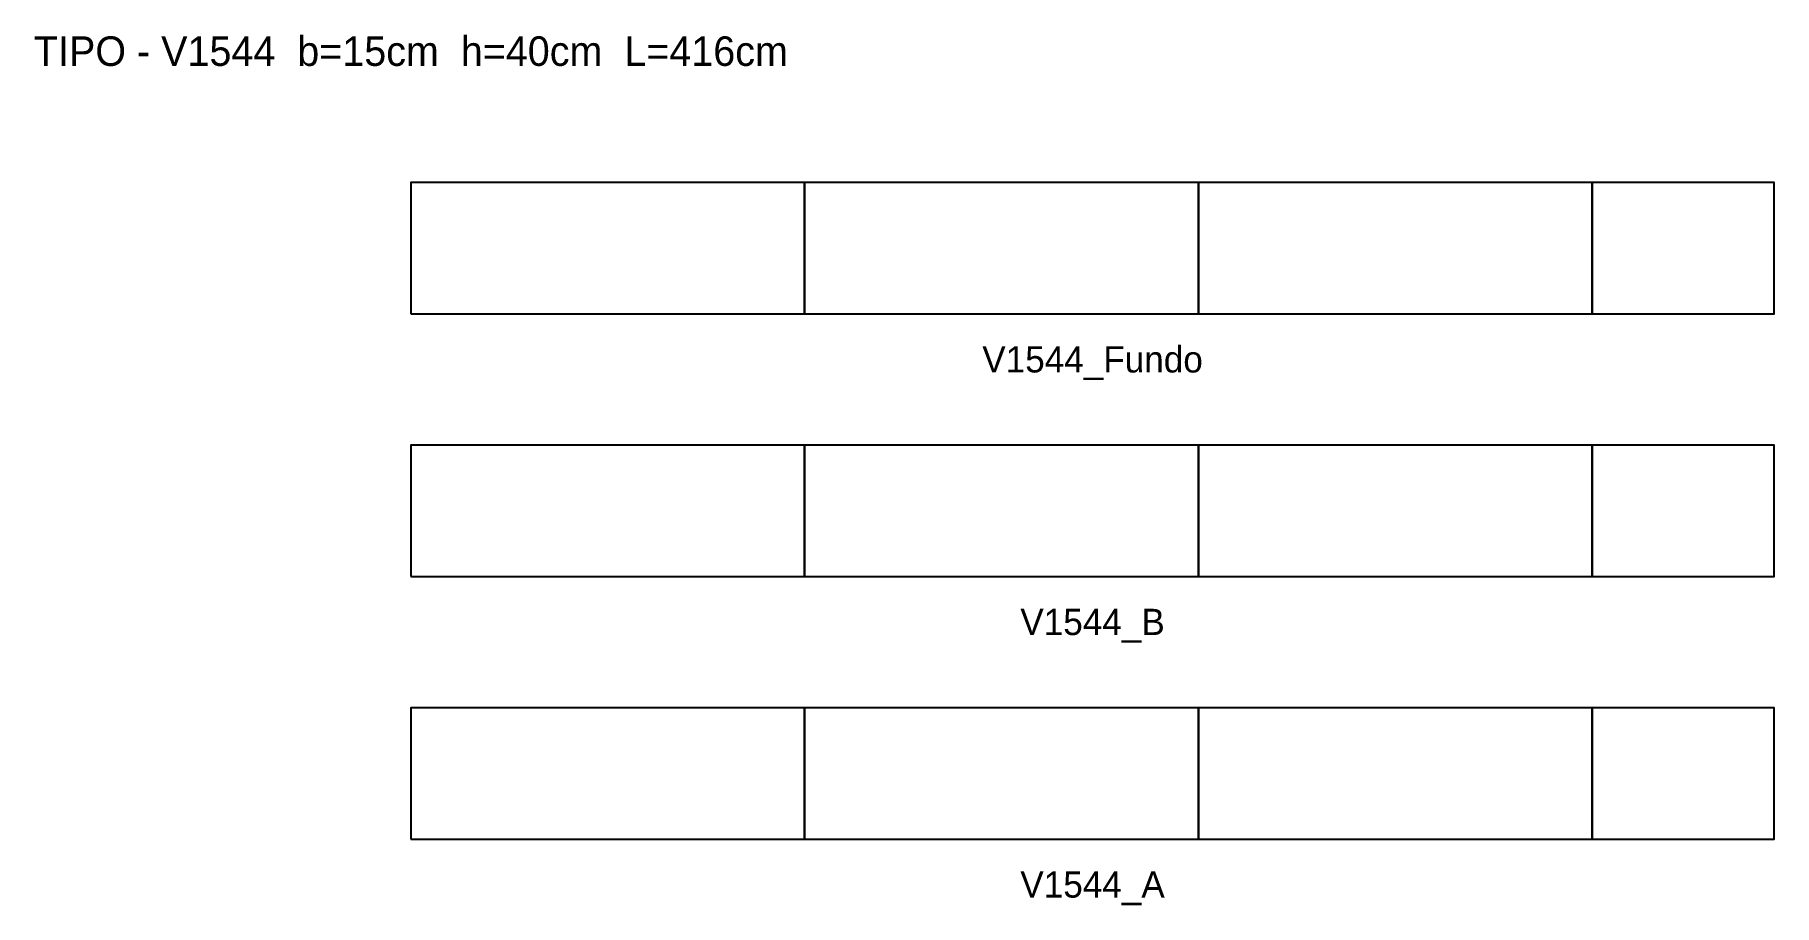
# Model space of a CAD drawing. Header units: metres. Extents: x -115 to 416, y -20 to 245.
import ezdxf

# ---------------------------------------------------------------- set-up
doc = ezdxf.new("R2010")
doc.units = ezdxf.units.M
for name, color, linetype in [('NOMENCLATURA', 2, 'Continuous'), ('Paineis', 7, 'Continuous'), ('Texto Secao', 2, 'Continuous')]:
    doc.layers.add(name, color=color, linetype=linetype)

msp = doc.modelspace()

# ---------------------------------------------------------------- linework, layer by layer
at = {"layer": 'Paineis'}
for points in [[(0, 160), (120, 160), (120, 200), (0, 200)], [(120, 160), (240, 160), (240, 200), (120, 200)], [(240, 160), (360, 160), (360, 200), (240, 200)], [(360, 160), (415.5, 160), (415.5, 200), (360, 200)], [(0, 80), (120, 80), (120, 120), (0, 120)], [(120, 80), (240, 80), (240, 120), (120, 120)], [(240, 80), (360, 80), (360, 120), (240, 120)], [(360, 80), (415.5, 80), (415.5, 120), (360, 120)], [(0, 0), (120, 0), (120, 40), (0, 40)], [(120, 0), (240, 0), (240, 40), (120, 40)], [(240, 0), (360, 0), (360, 40), (240, 40)], [(360, 0), (415.5, 0), (415.5, 40), (360, 40)]]:
    msp.add_lwpolyline(points, close=True, dxfattribs=at)

# ---------------------------------------------------------------- texts
at = {"layer": 'NOMENCLATURA', "insert": (0, 240), "char_height": 9, "width": 435.5, "attachment_point": 5}
msp.add_mtext('TIPO - V1544  b=15cm  h=40cm  L=416cm', dxfattribs=at)
at = {"layer": 'Texto Secao', "char_height": 8, "width": 435.5, "attachment_point": 5}
for s, insert in [('V1544_Fundo', (207.75, 145)), ('V1544_B', (207.75, 65)), ('V1544_A', (207.75, -15))]:
    msp.add_mtext(s, dxfattribs=dict(at, insert=insert))

doc.saveas('drawing.dxf')
